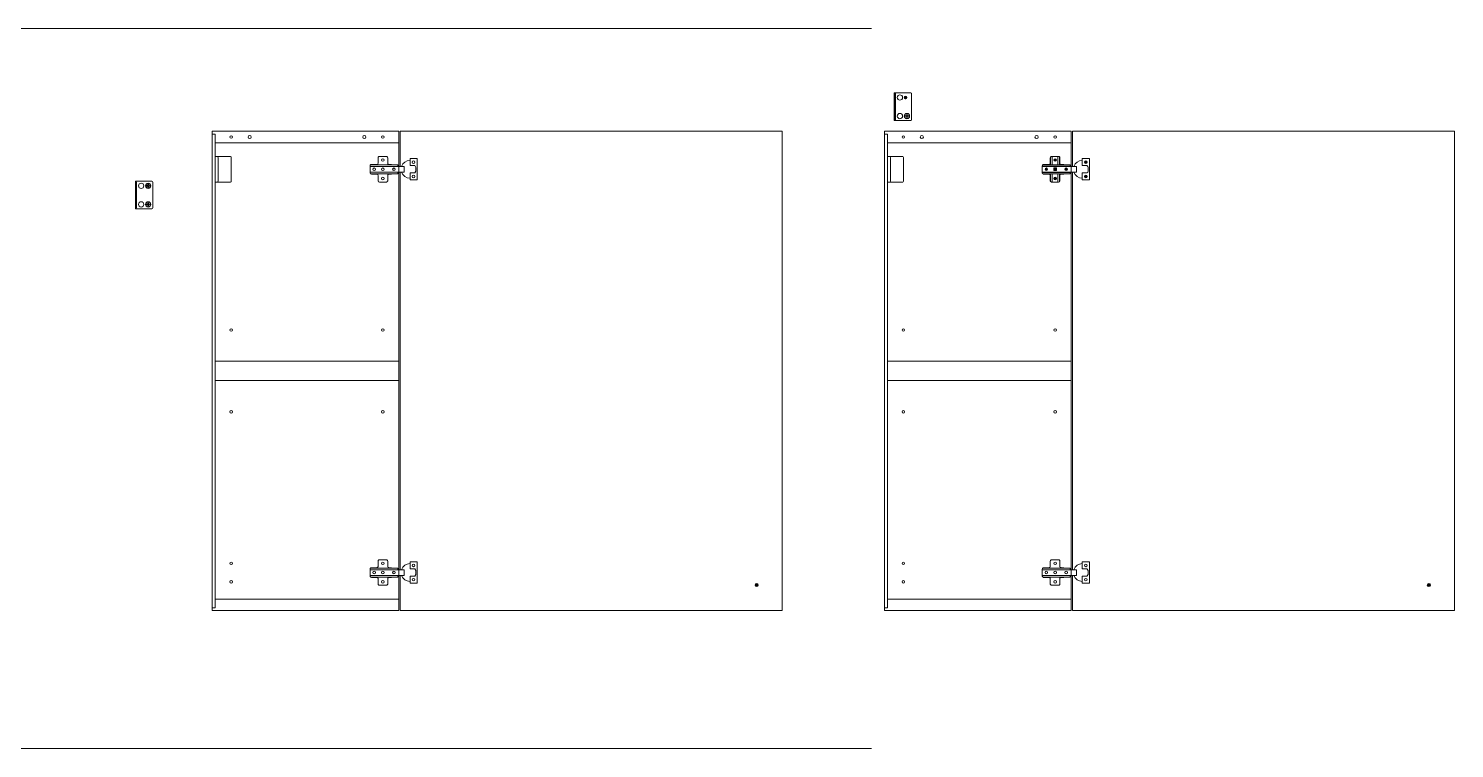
# Model space of a CAD drawing. Header units: centimetres. Extents: x -9.9 to 12.1, y -14.8 to 2.1.
# Drawn here: x 3.244 to 5.476, y -10.751 to -9.624 of the extents above; entities that cross this region are included whole.
import ezdxf

# ---------------------------------------------------------------- set-up
doc = ezdxf.new("R2010")
doc.units = ezdxf.units.CM
doc.header["$MEASUREMENT"] = 0
for name, color, linetype, lineweight in [('A-FURN_Num_Penna__252_Num_Penna__252_Num_Penna__3_Num_Penna__252_Num_Penna__252_Num_Penna__252_Num_Penna__252_Num_Penna__252_Num_Penna__252_Num_Penna__252_Num_Penna__252_Num_Penna__252_Num_Penna__252_Num_Penna__252_Num_Penna__240', 240, 'Continuous', 18), ('A-FURN_Num_Penna__252_Num_Penna__252_Num_Penna__3_Num_Penna__252_Num_Penna__252_Num_Penna__252_Num_Penna__252_Num_Penna__252_Num_Penna__252_Num_Penna__252_Num_Penna__252_Num_Penna__252_Num_Penna__252_Num_Penna__252_Num_Penna__5', 5, 'Continuous', 18), ('A-SECT-PATT_Num_Penna__6_Num_Penna__6_Num_Penna__6_Num_Penna__6_Num_Penna__6_Num_Penna__6_Num_Penna__6_Num_Penna__6_Num_Penna__6_Num_Penna__6_Num_Penna__6_Num_Penna__6_Num_Penna__6_Num_Penna__6', 6, 'Continuous', 18), ('INFO_Num_Penna__2_Num_Penna__2_Num_Penna__2_Num_Penna__2_Num_Penna__5', 5, 'Continuous', 18), ('PDF _Geometria_Num_Penna__5', 5, 'Continuous', 18), ('PDF16_Geometry_Num_Penna__6_Num_Penna__6_Num_Penna__6_Num_Penna__6_Num_Penna__6_Num_Penna__6_Num_Penna__6_Num_Penna__6_Num_Penna__6_Num_Penna__6_Num_Penna__6_Num_Penna__6_Num_Penna__6_Num_Penna__6', 6, 'Continuous', 18), ('PDF22_Geometry_Num_Penna__1_Num_Penna__255_Num_Penna__3_Num_Penna__3_Num_Penna__6', 6, 'Continuous', 18), ('PDF22_Geometry_Num_Penna__1_Num_Penna__255_Num_Penna__5_Num_Penna__5_Num_Penna__5', 5, 'Continuous', 18), ('VITE_Num_Penna__5', 5, 'Continuous', 18)]:
    doc.layers.add(name, color=color, linetype=linetype, lineweight=lineweight)

msp = doc.modelspace()

# ---------------------------------------------------------------- linework, layer by layer
at = {"layer": 'A-FURN_Num_Penna__252_Num_Penna__252_Num_Penna__3_Num_Penna__252_Num_Penna__252_Num_Penna__252_Num_Penna__252_Num_Penna__252_Num_Penna__252_Num_Penna__252_Num_Penna__252_Num_Penna__252_Num_Penna__252_Num_Penna__252_Num_Penna__240', "color": 240, "linetype": 'Continuous', "lineweight": 18}
for p, q in [((2.5839, -9.6242), (4.5639, -9.6242)), ((2.5839, -10.7507), (4.5639, -10.7507))]:
    msp.add_line(p, q, dxfattribs=at)
at = {"layer": 'A-FURN_Num_Penna__252_Num_Penna__252_Num_Penna__3_Num_Penna__252_Num_Penna__252_Num_Penna__252_Num_Penna__252_Num_Penna__252_Num_Penna__252_Num_Penna__252_Num_Penna__252_Num_Penna__252_Num_Penna__252_Num_Penna__252_Num_Penna__5', "color": 5, "linetype": 'Continuous', "lineweight": 18}
for p, q in [((3.824, -9.8399), (3.824, -9.8489)), ((4.876, -9.8399), (4.876, -9.8489)), ((4.849, -9.8424), (4.853, -9.8424)), ((4.849, -9.8424), (4.849, -9.8464)), ((4.849, -9.8464), (4.853, -9.8464)), ((4.853, -9.8424), (4.853, -9.8464)), ((3.824, -10.4799), (3.824, -10.4709)), ((4.876, -10.4799), (4.876, -10.4709))]:
    msp.add_line(p, q, dxfattribs=at)
for centre in [(3.5905, -9.7939), (3.77, -9.7939), (4.6425, -9.7939), (4.822, -9.7939)]:
    msp.add_circle(centre, 0.0025, dxfattribs=at)
at = {"layer": 'A-SECT-PATT_Num_Penna__6_Num_Penna__6_Num_Penna__6_Num_Penna__6_Num_Penna__6_Num_Penna__6_Num_Penna__6_Num_Penna__6_Num_Penna__6_Num_Penna__6_Num_Penna__6_Num_Penna__6_Num_Penna__6_Num_Penna__6', "color": 6, "linetype": 'Continuous', "lineweight": 18}
for p, q in [((3.5365, -9.7894), (3.5365, -10.5304)), ((4.5885, -9.7894), (4.5885, -10.5304))]:
    msp.add_line(p, q, dxfattribs=at)
at = {"layer": 'INFO_Num_Penna__2_Num_Penna__2_Num_Penna__2_Num_Penna__2_Num_Penna__5', "color": 5, "linetype": 'Continuous', "lineweight": 18}
for p, q in [((4.5991, -9.7682), (4.5991, -9.7249)), ((4.5991, -9.7249), (4.5996, -9.7249)), ((4.6025, -9.7249), (4.5996, -9.7249)), ((4.5996, -9.7249), (4.5996, -9.7682)), ((4.6011, -9.7264), (4.6011, -9.7667)), ((4.6025, -9.7249), (4.625, -9.7249)), ((4.6264, -9.7667), (4.6264, -9.7264)), ((4.6169, -9.7319), (4.6159, -9.7319)), ((4.6159, -9.7319), (4.6159, -9.7322)), ((4.6169, -9.7322), (4.6159, -9.7322)), ((4.6169, -9.7319), (4.6169, -9.7309)), ((4.6169, -9.7309), (4.6172, -9.7309)), ((4.6169, -9.7322), (4.6169, -9.7332)), ((4.6172, -9.7332), (4.6169, -9.7332)), ((4.6172, -9.7319), (4.6172, -9.7309)), ((4.6172, -9.7319), (4.6182, -9.7319)), ((4.6172, -9.7322), (4.6182, -9.7322)), ((4.6172, -9.7322), (4.6172, -9.7332)), ((4.6182, -9.7322), (4.6182, -9.7319)), ((4.5996, -9.7682), (4.5991, -9.7682)), ((4.5996, -9.7682), (4.6025, -9.7682)), ((4.6025, -9.7682), (4.625, -9.7682)), ((4.6189, -9.7608), (4.6169, -9.7608)), ((4.6169, -9.7608), (4.6169, -9.7614)), ((4.6189, -9.7614), (4.6169, -9.7614)), ((4.6189, -9.7608), (4.6189, -9.7587)), ((4.6189, -9.7587), (4.6195, -9.7587)), ((4.6189, -9.7614), (4.6189, -9.7634)), ((4.6195, -9.7634), (4.6189, -9.7634)), ((4.6195, -9.7608), (4.6195, -9.7587)), ((4.6195, -9.7608), (4.6215, -9.7608)), ((4.6195, -9.7614), (4.6215, -9.7614)), ((4.6195, -9.7614), (4.6195, -9.7634)), ((4.6215, -9.7614), (4.6215, -9.7608)), ((3.5365, -9.8244), (3.5604, -9.8244)), ((3.5413, -9.8258), (3.5413, -9.863)), ((3.5617, -9.863), (3.5617, -9.8258)), ((4.5885, -9.8244), (4.6125, -9.8244)), ((4.5933, -9.8258), (4.5933, -9.863)), ((4.6138, -9.863), (4.6138, -9.8258)), ((4.8509, -9.8298), (4.8499, -9.8298)), ((4.8499, -9.8298), (4.8499, -9.8301)), ((4.8509, -9.8301), (4.8499, -9.8301)), ((4.8509, -9.8298), (4.8509, -9.8288)), ((4.8509, -9.8288), (4.8512, -9.8288)), ((4.8509, -9.8301), (4.8509, -9.831)), ((4.8512, -9.831), (4.8509, -9.831)), ((4.8512, -9.8298), (4.8512, -9.8288)), ((4.8512, -9.8298), (4.8521, -9.8298)), ((4.8512, -9.8301), (4.8521, -9.8301)), ((4.8512, -9.8301), (4.8512, -9.831)), ((4.8521, -9.8301), (4.8521, -9.8298)), ((4.8989, -9.8331), (4.8979, -9.8331)), ((4.8979, -9.8331), (4.8979, -9.8334)), ((4.8989, -9.8334), (4.8979, -9.8334)), ((4.8989, -9.8331), (4.8989, -9.8321)), ((4.8989, -9.8321), (4.8992, -9.8321)), ((4.8989, -9.8334), (4.8989, -9.8344)), ((4.8992, -9.8344), (4.8989, -9.8344)), ((4.8992, -9.8331), (4.8992, -9.8321)), ((4.8992, -9.8331), (4.9001, -9.8331)), ((4.8992, -9.8334), (4.9001, -9.8334)), ((4.8992, -9.8334), (4.8992, -9.8344)), ((4.9001, -9.8334), (4.9001, -9.8331)), ((3.4116, -9.9064), (3.4116, -9.8631)), ((3.4116, -9.8631), (3.4121, -9.8631)), ((3.415, -9.8631), (3.4121, -9.8631)), ((3.4121, -9.8631), (3.4121, -9.9064)), ((3.415, -9.8631), (3.4375, -9.8631)), ((4.8371, -9.8443), (4.8361, -9.8443)), ((4.8361, -9.8443), (4.8361, -9.8446)), ((4.8371, -9.8446), (4.8361, -9.8446)), ((4.8371, -9.8443), (4.8371, -9.8433)), ((4.8371, -9.8433), (4.8374, -9.8433)), ((4.8371, -9.8446), (4.8371, -9.8455)), ((4.8374, -9.8455), (4.8371, -9.8455)), ((4.8374, -9.8443), (4.8374, -9.8433)), ((4.8374, -9.8443), (4.8384, -9.8443)), ((4.8374, -9.8446), (4.8384, -9.8446)), ((4.8374, -9.8446), (4.8374, -9.8455)), ((4.8384, -9.8446), (4.8384, -9.8443)), ((4.8509, -9.8443), (4.8499, -9.8443)), ((4.8499, -9.8443), (4.8499, -9.8446)), ((4.8509, -9.8446), (4.8499, -9.8446)), ((4.8509, -9.8588), (4.8499, -9.8588)), ((4.8499, -9.8588), (4.8499, -9.8591)), ((4.8509, -9.8591), (4.8499, -9.8591)), ((4.8509, -9.8443), (4.8509, -9.8433)), ((4.8509, -9.8433), (4.8512, -9.8433)), ((4.8509, -9.8446), (4.8509, -9.8455)), ((4.8512, -9.8455), (4.8509, -9.8455)), ((4.8509, -9.8588), (4.8509, -9.8578)), ((4.8509, -9.8578), (4.8512, -9.8578)), ((4.8509, -9.8591), (4.8509, -9.86)), ((4.8512, -9.86), (4.8509, -9.86)), ((4.8512, -9.8443), (4.8512, -9.8433)), ((4.8512, -9.8443), (4.8521, -9.8443)), ((4.8512, -9.8446), (4.8521, -9.8446)), ((4.8512, -9.8446), (4.8512, -9.8455)), ((4.8512, -9.8588), (4.8512, -9.8578)), ((4.8512, -9.8588), (4.8521, -9.8588)), ((4.8512, -9.8591), (4.8521, -9.8591)), ((4.8512, -9.8591), (4.8512, -9.86)), ((4.8521, -9.8446), (4.8521, -9.8443)), ((4.8521, -9.8591), (4.8521, -9.8588)), ((4.8681, -9.8443), (4.8671, -9.8443)), ((4.8671, -9.8443), (4.8671, -9.8446)), ((4.8681, -9.8446), (4.8671, -9.8446)), ((4.8681, -9.8443), (4.8681, -9.8433)), ((4.8681, -9.8433), (4.8684, -9.8433)), ((4.8681, -9.8446), (4.8681, -9.8455)), ((4.8684, -9.8455), (4.8681, -9.8455)), ((4.8684, -9.8443), (4.8684, -9.8433)), ((4.8684, -9.8443), (4.8694, -9.8443)), ((4.8684, -9.8446), (4.8694, -9.8446)), ((4.8684, -9.8446), (4.8684, -9.8455)), ((4.8694, -9.8446), (4.8694, -9.8443)), ((4.8989, -9.8554), (4.8979, -9.8554)), ((4.8979, -9.8554), (4.8979, -9.8557)), ((4.8989, -9.8557), (4.8979, -9.8557)), ((4.8989, -9.8554), (4.8989, -9.8545)), ((4.8989, -9.8545), (4.8992, -9.8545)), ((4.8989, -9.8557), (4.8989, -9.8567)), ((4.8992, -9.8567), (4.8989, -9.8567)), ((4.8992, -9.8554), (4.8992, -9.8545)), ((4.8992, -9.8554), (4.9001, -9.8554)), ((4.8992, -9.8557), (4.9001, -9.8557)), ((4.8992, -9.8557), (4.8992, -9.8567)), ((4.9001, -9.8557), (4.9001, -9.8554)), ((3.4136, -9.8646), (3.4136, -9.9049)), ((3.4314, -9.87), (3.4293, -9.87)), ((3.4293, -9.87), (3.4293, -9.8706)), ((3.4314, -9.8706), (3.4293, -9.8706)), ((3.4314, -9.87), (3.4314, -9.8679)), ((3.4314, -9.8679), (3.432, -9.8679)), ((3.4314, -9.8706), (3.4314, -9.8726)), ((3.432, -9.8726), (3.4314, -9.8726)), ((3.432, -9.87), (3.432, -9.8679)), ((3.432, -9.87), (3.434, -9.87)), ((3.432, -9.8706), (3.434, -9.8706)), ((3.432, -9.8706), (3.432, -9.8726)), ((3.434, -9.8706), (3.434, -9.87)), ((3.4389, -9.9049), (3.4389, -9.8646)), ((3.5365, -9.8644), (3.5604, -9.8644)), ((4.5885, -9.8644), (4.6125, -9.8644)), ((3.4121, -9.9064), (3.4116, -9.9064)), ((3.4121, -9.9064), (3.415, -9.9064)), ((3.415, -9.9064), (3.4375, -9.9064)), ((3.4314, -9.899), (3.4293, -9.899)), ((3.4293, -9.899), (3.4293, -9.8996)), ((3.4314, -9.8996), (3.4293, -9.8996)), ((3.4314, -9.899), (3.4314, -9.8969)), ((3.4314, -9.8969), (3.432, -9.8969)), ((3.4314, -9.8996), (3.4314, -9.9016)), ((3.432, -9.9016), (3.4314, -9.9016)), ((3.432, -9.899), (3.432, -9.8969)), ((3.432, -9.899), (3.434, -9.899)), ((3.432, -9.8996), (3.434, -9.8996)), ((3.432, -9.8996), (3.432, -9.9016)), ((3.434, -9.8996), (3.434, -9.899))]:
    msp.add_line(p, q, dxfattribs=at)
for centre, radius in [((4.6082, -9.7321), 0.00416), ((4.617, -9.7321), 0.002), ((4.617, -9.7321), 0.00182), ((4.6082, -9.7611), 0.00416), ((4.6192, -9.7611), 0.00416), ((4.6192, -9.7611), 0.00381), ((4.6192, -9.7611), 0.00378), ((4.851, -9.8299), 0.00182), ((4.899, -9.8332), 0.00182), ((4.8373, -9.8444), 0.00182), ((4.851, -9.8444), 0.00182), ((4.851, -9.8589), 0.00182), ((4.8683, -9.8444), 0.00182), ((4.899, -9.8556), 0.00182), ((3.4207, -9.8703), 0.00416), ((3.4317, -9.8703), 0.00416), ((3.4317, -9.8703), 0.00381), ((3.4317, -9.8703), 0.00378), ((3.4207, -9.8993), 0.00416), ((3.4317, -9.8993), 0.00416), ((3.4317, -9.8993), 0.00381), ((3.4317, -9.8993), 0.00378)]:
    msp.add_circle(centre, radius, dxfattribs=at)
for centre, radius, start, end in [((4.6026, -9.7264), 0.00154, 94.9741, 179.5617), ((4.6249, -9.7264), 0.00154, 0.4383, 85.0259), ((4.6026, -9.7667), 0.00154, 180.4383, 265.0259), ((4.6249, -9.7667), 0.00154, 274.9741, 359.5617), ((3.5399, -9.8258), 0.00142, 0.4383, 85.0259), ((3.5603, -9.8258), 0.00142, 0.4383, 85.0259), ((4.5919, -9.8258), 0.00142, 0.4383, 85.0259), ((4.6123, -9.8258), 0.00142, 0.4383, 85.0259), ((3.4151, -9.8646), 0.00154, 94.9741, 179.5617), ((3.4374, -9.8646), 0.00154, 0.4383, 85.0259), ((3.5399, -9.863), 0.00142, 274.9741, 359.5617), ((3.5603, -9.863), 0.00142, 274.9741, 359.5617), ((4.5919, -9.863), 0.00142, 274.9741, 359.5617), ((4.6123, -9.863), 0.00142, 274.9741, 359.5617), ((3.4151, -9.9049), 0.00154, 180.4383, 265.0259), ((3.4374, -9.9049), 0.00154, 274.9741, 359.5617)]:
    msp.add_arc(centre, radius, start, end, dxfattribs=at)
at = {"layer": 'PDF _Geometria_Num_Penna__5', "color": 5, "linetype": 'Continuous', "lineweight": 18, "flags": 128}
for points in [[(3.8125, -9.8374), (3.8125, -9.8369), (3.8085, -9.8369, -0.414214), (3.8065, -9.8349), (3.8065, -9.8264, 0.414214), (3.8045, -9.8244), (3.7935, -9.8244, 0.414214), (3.7915, -9.8264), (3.7915, -9.8349, -0.414214), (3.7895, -9.8369), (3.781, -9.8369, 0.414214), (3.779, -9.8389), (3.779, -9.8499, 0.414214), (3.781, -9.8519), (3.7895, -9.8519, -0.414214), (3.7915, -9.8539), (3.7915, -9.8624, 0.414214), (3.7935, -9.8644), (3.8045, -9.8644, 0.414214), (3.8065, -9.8624), (3.8065, -9.8539, -0.414214), (3.8085, -9.8519), (3.8125, -9.8519), (3.8125, -9.8514)], [(4.8645, -9.8374), (4.8645, -9.8369), (4.8605, -9.8369, -0.414214), (4.8585, -9.8349), (4.8585, -9.8264, 0.414214), (4.8565, -9.8244), (4.8455, -9.8244, 0.414214), (4.8435, -9.8264), (4.8435, -9.8349, -0.414214), (4.8415, -9.8369), (4.833, -9.8369, 0.414214), (4.831, -9.8389), (4.831, -9.8499, 0.414214), (4.833, -9.8519), (4.8415, -9.8519, -0.414214), (4.8435, -9.8539), (4.8435, -9.8624, 0.414214), (4.8455, -9.8644), (4.8565, -9.8644, 0.414214), (4.8585, -9.8624), (4.8585, -9.8539, -0.414214), (4.8605, -9.8519), (4.8645, -9.8519), (4.8645, -9.8514)], [(4.9046, -9.8277), (4.9046, -9.8611), (4.8935, -9.8611), (4.8935, -9.8502), (4.9009, -9.8502, 0.197154), (4.9028, -9.8474)], [(4.9028, -9.8414, 0.194874), (4.9009, -9.8386), (4.8935, -9.8386), (4.8935, -9.8277), (4.9046, -9.8277)], [(3.8125, -10.4824), (3.8125, -10.4829), (3.8085, -10.4829, 0.414214), (3.8065, -10.4849), (3.8065, -10.4934, -0.414214), (3.8045, -10.4954), (3.7935, -10.4954, -0.414214), (3.7915, -10.4934), (3.7915, -10.4849, 0.414214), (3.7895, -10.4829), (3.781, -10.4829, -0.414214), (3.779, -10.4809), (3.779, -10.4699, -0.414214), (3.781, -10.4679), (3.7895, -10.4679, 0.414214), (3.7915, -10.4659), (3.7915, -10.4574, -0.414214), (3.7935, -10.4554), (3.8045, -10.4554, -0.414214), (3.8065, -10.4574), (3.8065, -10.4659, 0.414214), (3.8085, -10.4679), (3.8125, -10.4679), (3.8125, -10.4684)], [(4.8645, -10.4824), (4.8645, -10.4829), (4.8605, -10.4829, 0.414214), (4.8585, -10.4849), (4.8585, -10.4934, -0.414214), (4.8565, -10.4954), (4.8455, -10.4954, -0.414214), (4.8435, -10.4934), (4.8435, -10.4849, 0.414214), (4.8415, -10.4829), (4.833, -10.4829, -0.414214), (4.831, -10.4809), (4.831, -10.4699, -0.414214), (4.833, -10.4679), (4.8415, -10.4679, 0.414214), (4.8435, -10.4659), (4.8435, -10.4574, -0.414214), (4.8455, -10.4554), (4.8565, -10.4554, -0.414214), (4.8585, -10.4574), (4.8585, -10.4659, 0.414214), (4.8605, -10.4679), (4.8645, -10.4679), (4.8645, -10.4684)]]:
    msp.add_lwpolyline(points, format="xyb", dxfattribs=at)
for points in [[(3.779, -9.8489), (3.8225, -9.8489), (3.8325, -9.8489), (3.8325, -9.8399), (3.8225, -9.8399), (3.779, -9.8399)], [(3.8225, -9.8374), (3.7797, -9.8374)], [(3.8225, -9.8399), (3.8225, -9.8374)], [(3.8526, -9.8277), (3.8526, -9.8611), (3.8415, -9.8611), (3.8415, -9.8502), (3.8489, -9.8502), (3.8508, -9.8474), (3.8508, -9.8444), (3.8508, -9.8414)], [(3.8508, -9.8414), (3.8489, -9.8386), (3.8415, -9.8386), (3.8415, -9.8277), (3.8526, -9.8277)], [(4.8745, -9.8394), (4.831, -9.8394)], [(4.831, -9.8489), (4.8745, -9.8489), (4.8845, -9.8489), (4.8845, -9.8399), (4.8745, -9.8399), (4.831, -9.8399)], [(4.8745, -9.8374), (4.8317, -9.8374)], [(4.844, -9.825), (4.844, -9.8374)], [(4.8465, -9.8244), (4.8465, -9.8374)], [(4.8555, -9.8374), (4.8555, -9.8244)], [(4.858, -9.8374), (4.858, -9.825)], [(4.8745, -9.8399), (4.8745, -9.8374)], [(3.7797, -9.8514), (3.8225, -9.8514), (3.8225, -9.8489)], [(4.831, -9.8494), (4.8745, -9.8494)], [(4.8317, -9.8514), (4.844, -9.8514)], [(4.844, -9.8514), (4.8745, -9.8514), (4.8745, -9.8489)], [(4.844, -9.8514), (4.844, -9.8638)], [(4.8465, -9.8514), (4.8465, -9.8644)], [(4.8555, -9.8644), (4.8555, -9.8514)], [(4.858, -9.8638), (4.858, -9.8514)], [(4.9028, -9.8474), (4.9028, -9.8444), (4.9028, -9.8414)], [(3.8526, -10.4921), (3.8526, -10.4587), (3.8415, -10.4587), (3.8415, -10.4696), (3.8489, -10.4696), (3.8508, -10.4724), (3.8508, -10.4754), (3.8508, -10.4784)], [(4.9046, -10.4921), (4.9046, -10.4587), (4.8935, -10.4587), (4.8935, -10.4696), (4.9009, -10.4696), (4.9028, -10.4724), (4.9028, -10.4754), (4.9028, -10.4784)], [(3.779, -10.4709), (3.8225, -10.4709), (3.8325, -10.4709), (3.8325, -10.4799), (3.8225, -10.4799), (3.779, -10.4799)], [(3.7797, -10.4684), (3.8225, -10.4684), (3.8225, -10.4709)], [(3.8225, -10.4824), (3.7797, -10.4824)], [(3.8225, -10.4799), (3.8225, -10.4824)], [(3.8508, -10.4784), (3.8489, -10.4812), (3.8415, -10.4812), (3.8415, -10.4921), (3.8526, -10.4921)], [(4.831, -10.4709), (4.8745, -10.4709), (4.8845, -10.4709), (4.8845, -10.4799), (4.8745, -10.4799), (4.831, -10.4799)], [(4.8317, -10.4684), (4.8745, -10.4684), (4.8745, -10.4709)], [(4.8745, -10.4824), (4.8317, -10.4824)], [(4.8745, -10.4799), (4.8745, -10.4824)], [(4.9028, -10.4784), (4.9009, -10.4812), (4.8935, -10.4812), (4.8935, -10.4921), (4.9046, -10.4921)]]:
    msp.add_lwpolyline(points, dxfattribs=at)
at = {"layer": 'PDF _Geometria_Num_Penna__5', "color": 5, "linetype": 'Continuous', "lineweight": 18}
for centre, start, end in [((3.8414, -9.8444), 90.0013, 161.1595), ((4.8934, -9.8444), 90.0013, 161.1595), ((3.8414, -9.8444), 198.8356, 270.0036), ((4.8934, -9.8444), 198.8356, 270.0036), ((3.8414, -10.4754), 89.9964, 161.1644), ((4.8934, -10.4754), 89.9964, 161.1644), ((3.8414, -10.4754), 198.8405, 269.9987), ((4.8934, -10.4754), 198.8405, 269.9987)]:
    msp.add_arc(centre, 0.0139, start, end, dxfattribs=at)
at = {"layer": 'PDF16_Geometry_Num_Penna__6_Num_Penna__6_Num_Penna__6_Num_Penna__6_Num_Penna__6_Num_Penna__6_Num_Penna__6_Num_Penna__6_Num_Penna__6_Num_Penna__6_Num_Penna__6_Num_Penna__6_Num_Penna__6_Num_Penna__6', "color": 6, "linetype": 'Continuous', "lineweight": 18}
for p, q in [((3.532, -10.5304), (3.532, -9.7849)), ((3.532, -9.7849), (3.824, -9.7849)), ((3.532, -9.7894), (3.532, -9.7849)), ((3.532, -9.7894), (3.5365, -9.7894)), ((3.824, -9.7849), (3.824, -9.8399)), ((3.826, -9.7849), (4.424, -9.7849)), ((3.826, -9.7849), (3.826, -9.8399)), ((3.826, -9.7849), (3.842, -9.7849)), ((4.424, -9.7849), (4.424, -10.5349)), ((4.584, -10.5304), (4.584, -9.7849)), ((4.584, -9.7849), (4.876, -9.7849)), ((4.584, -9.7894), (4.584, -9.7849)), ((4.584, -9.7894), (4.5885, -9.7894)), ((4.876, -9.7849), (4.876, -9.8399)), ((4.878, -9.7849), (5.476, -9.7849)), ((4.878, -9.7849), (4.878, -9.8399)), ((4.878, -9.7849), (4.894, -9.7849)), ((5.476, -9.7849), (5.476, -10.5349)), ((3.5365, -9.8029), (3.824, -9.8029)), ((4.5885, -9.8029), (4.876, -9.8029)), ((3.824, -9.8489), (3.824, -10.5349)), ((3.826, -9.8489), (3.826, -10.4709)), ((4.876, -9.8489), (4.876, -10.5349)), ((4.878, -9.8489), (4.878, -10.4709)), ((3.826, -10.4799), (3.826, -10.5349)), ((4.878, -10.4799), (4.878, -10.5349)), ((3.532, -10.5349), (3.532, -10.5304)), ((3.532, -10.5304), (3.5365, -10.5304)), ((3.5365, -10.5169), (3.824, -10.5169)), ((3.5365, -10.5304), (3.5365, -10.5169)), ((4.584, -10.5349), (4.584, -10.5304)), ((4.584, -10.5304), (4.5885, -10.5304)), ((4.5885, -10.5169), (4.876, -10.5169)), ((4.5885, -10.5304), (4.5885, -10.5169)), ((3.532, -10.5349), (3.824, -10.5349)), ((3.826, -10.5349), (4.424, -10.5349)), ((3.826, -10.5349), (3.842, -10.5349)), ((4.584, -10.5349), (4.876, -10.5349)), ((4.878, -10.5349), (5.476, -10.5349)), ((4.878, -10.5349), (4.894, -10.5349))]:
    msp.add_line(p, q, dxfattribs=at)
at = {"layer": 'PDF22_Geometry_Num_Penna__1_Num_Penna__255_Num_Penna__3_Num_Penna__3_Num_Penna__6', "color": 6, "linetype": 'Continuous', "lineweight": 18}
for p, q in [((3.824, -10.1449), (3.5365, -10.1449)), ((4.876, -10.1449), (4.5885, -10.1449)), ((3.824, -10.1749), (3.5365, -10.1749)), ((4.876, -10.1749), (4.5885, -10.1749))]:
    msp.add_line(p, q, dxfattribs=at)
at = {"layer": 'PDF22_Geometry_Num_Penna__1_Num_Penna__255_Num_Penna__5_Num_Penna__5_Num_Penna__5', "color": 5, "linetype": 'Continuous', "lineweight": 18}
for centre in [(3.5615, -9.7939), (3.799, -9.7939), (4.6135, -9.7939), (4.851, -9.7939), (3.799, -9.8299), (3.847, -9.8332), (4.851, -9.8299), (4.899, -9.8332), (3.7853, -9.8444), (3.799, -9.8444), (3.799, -9.8589), (3.8163, -9.8444), (3.847, -9.8556), (4.8373, -9.8444), (4.851, -9.8589), (4.8683, -9.8444), (4.899, -9.8556), (3.5615, -10.0959), (3.799, -10.0959), (4.6135, -10.0959), (4.851, -10.0959), (3.5615, -10.2239), (3.799, -10.2239), (4.6135, -10.2239), (4.851, -10.2239), (3.5615, -10.4609), (3.799, -10.4609), (3.847, -10.4642), (4.6135, -10.4609), (4.851, -10.4609), (4.899, -10.4642), (3.5615, -10.4899), (3.7853, -10.4754), (3.799, -10.4754), (3.799, -10.4899), (3.8163, -10.4754), (3.847, -10.4866), (4.6135, -10.4899), (4.8373, -10.4754), (4.851, -10.4754), (4.851, -10.4899), (4.8683, -10.4754), (4.899, -10.4866)]:
    msp.add_circle(centre, 0.002, dxfattribs=at)
at = {"layer": 'VITE_Num_Penna__5', "color": 5, "linetype": 'Continuous', "lineweight": 18}
for p, q in [((4.3836, -10.4945), (4.3826, -10.4945)), ((4.3826, -10.4945), (4.3826, -10.4953)), ((4.3826, -10.4953), (4.3836, -10.4953)), ((4.3836, -10.4945), (4.3836, -10.4935)), ((4.3836, -10.4935), (4.384, -10.4935)), ((4.3836, -10.4963), (4.3836, -10.4953)), ((4.3844, -10.4963), (4.3836, -10.4963)), ((4.384, -10.4935), (4.3844, -10.4935)), ((4.3844, -10.4935), (4.3844, -10.4945)), ((4.3854, -10.4945), (4.3844, -10.4945)), ((4.3844, -10.4953), (4.3844, -10.4963)), ((4.3844, -10.4953), (4.3854, -10.4953)), ((4.3854, -10.4949), (4.3854, -10.4945)), ((4.3854, -10.4953), (4.3854, -10.4947)), ((5.4356, -10.4945), (5.4346, -10.4945)), ((5.4346, -10.4945), (5.4346, -10.4953)), ((5.4346, -10.4953), (5.4356, -10.4953)), ((5.4356, -10.4945), (5.4356, -10.4935)), ((5.4356, -10.4935), (5.436, -10.4935)), ((5.4356, -10.4963), (5.4356, -10.4953)), ((5.4364, -10.4963), (5.4356, -10.4963)), ((5.436, -10.4935), (5.4364, -10.4935)), ((5.4364, -10.4935), (5.4364, -10.4945)), ((5.4374, -10.4945), (5.4364, -10.4945)), ((5.4364, -10.4953), (5.4364, -10.4963)), ((5.4364, -10.4953), (5.4374, -10.4953)), ((5.4374, -10.4949), (5.4374, -10.4945)), ((5.4374, -10.4953), (5.4374, -10.4947))]:
    msp.add_line(p, q, dxfattribs=at)
for centre in [(4.384, -10.4949), (5.436, -10.4949)]:
    msp.add_circle(centre, 0.0025, dxfattribs=at)

doc.saveas('drawing.dxf')
